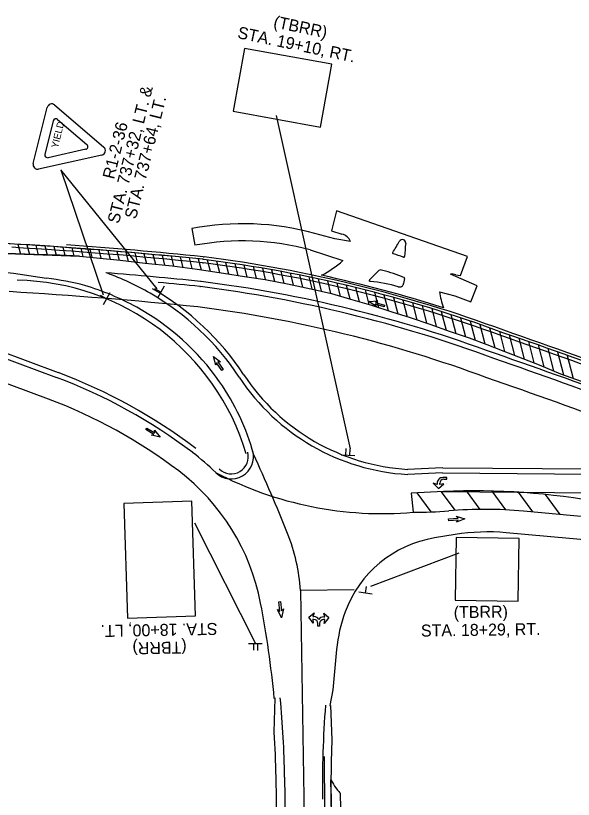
# Model space of a CAD drawing. Extents: x 134216 to 153308, y 327088 to 339865.
# Drawn here: x 145764.1 to 146090.3, y 332513 to 332971.5 of the extents above; entities that cross this region are included whole.
import ezdxf

# ---------------------------------------------------------------- set-up
doc = ezdxf.new("R2010")
doc.units = 0
for name, color, linetype in [('GE_P_Alignment_100_Stations', 7, 'Continuous'), ('GE_X_Alignment_500_Stations', 7, 'Continuous'), ('MT_P_Cells', 7, 'Continuous'), ('MT_P_Temp_Road', 7, 'Continuous'), ('PV_P_Saw_Cut_Line', 7, 'Continuous'), ('PV_P_Shoulder', 7, 'Continuous'), ('PV_X_Shoulder', 7, 'Continuous'), ('RD_X_Misc_Items', 7, 'Continuous'), ('RD_X_Wall', 7, 'Continuous'), ('RW_X_Esmt_SH', 7, 'Continuous'), ('SC_Scratch1', 7, 'Continuous'), ('SC_Shading2', 7, 'Continuous'), ('SH_Text', 7, 'Continuous')]:
    doc.layers.add(name, color=color, linetype=linetype)

msp = doc.modelspace()

# ---------------------------------------------------------------- linework, layer by layer
at = {"layer": 'GE_P_Alignment_100_Stations'}
msp.add_circle((145817.25, 332805.78), 0.05, dxfattribs=at)
at = {"layer": 'GE_X_Alignment_500_Stations'}
for p, q in [((146016.41, 332701.26), (146013.93, 332701.26)), ((146016.41, 332700.26), (146016.41, 332701.26)), ((146008.4, 332697.93), (146008.4, 332697.93)), ((146010.64, 332697.26), (146008.4, 332697.93)), ((146008.4, 332697.93), (146011.44, 332694.93)), ((146010.64, 332697.93), (146010.64, 332697.26)), ((146011.44, 332694.93), (146014.48, 332697.59)), ((146012.24, 332697.26), (146012.24, 332697.96)), ((146014.48, 332697.59), (146012.24, 332697.26)), ((146014.54, 332700.26), (146016.41, 332700.26)), ((146016.4, 332697.92), (146016.4, 332697.92)), ((145935.61, 332619.67), (145938.68, 332622.14)), ((145938.17, 332616.07), (145935.61, 332619.67)), ((145938.6, 332618.3), (145937.9, 332618.32)), ((145937.9, 332618.32), (145938.17, 332616.07)), ((145938.68, 332622.14), (145937.95, 332619.92)), ((145937.95, 332619.92), (145938.61, 332619.9)), ((145941.51, 332622.06), (145941.51, 332622.06)), ((145944.9, 332618.12), (145944.2, 332618.14)), ((145944.28, 332619.73), (145944.95, 332619.71)), ((145944.95, 332619.71), (145944.34, 332621.97)), ((145944.34, 332621.97), (145947.27, 332619.33)), ((145947.27, 332619.33), (145944.5, 332615.89)), ((145944.5, 332615.89), (145944.9, 332618.12)), ((145940.78, 332614.26), (145940.83, 332615.94)), ((145941.78, 332614.24), (145940.78, 332614.26)), ((145941.28, 332614.25), (145941.28, 332614.25)), ((145941.83, 332615.91), (145941.78, 332614.24))]:
    msp.add_line(p, q, dxfattribs=at)
for centre, radius, start, end in [((146013.93, 332697.98), 3.28, 89.962, 180.8705), ((146014.54, 332697.96), 2.3, 89.962, 179.962), ((145938.54, 332616), 2.3, 358.3199, 88.3199), ((145938.57, 332616.62), 3.28, 30.366, 89.2284), ((145944.13, 332616.46), 3.28, 87.4114, 146.2738), ((145944.13, 332615.84), 2.3, 88.3199, 178.3199)]:
    msp.add_arc(centre, radius, start, end, dxfattribs=at)
at = {"layer": 'MT_P_Cells'}
for p, q in [((145916.39, 332913.18), (145959.85, 332718.16)), ((145790.41, 332881.35), (145815.23, 332808.12)), ((145846.83, 332811.69), (145790.41, 332881.35)), ((145868.67, 332674.84), (145904.35, 332604.16)), ((146023.4, 332656.96), (145971.6, 332637.48))]:
    msp.add_line(p, q, dxfattribs=at)
for points in [[(145897.9, 332952.4), (145891.26, 332915.56), (145942.37, 332906.33), (145949.02, 332943.17)], [(145827.4, 332686.15), (145829.58, 332618.97), (145869.32, 332620.26), (145867.15, 332687.44)], [(146021.88, 332666.2), (146021.26, 332629.49), (146058.01, 332628.87), (146058.62, 332665.58)]]:
    msp.add_lwpolyline(points, close=True, dxfattribs=at)
at = {"layer": 'MT_P_Temp_Road'}
for centre, radius, start, end in [((144891.29, 332253.73), 1112.11, 21.9008, 24.49684), ((145978.67, 332890.41), 210.25, 242.3438, 274.9231), ((145823.07, 332628.32), 107.86, 3.6024, 21.9008)]:
    msp.add_arc(centre, radius, start, end, dxfattribs=at)
at = {"layer": 'PV_P_Saw_Cut_Line'}
msp.add_line((145930.72, 332635.1), (145933.14, 332478.03), dxfattribs=at)
at = {"layer": 'PV_P_Shoulder'}
for p, q in [((145706.6, 332793.37), (145788.95, 332762.64)), ((146013.75, 332707.03), (145993.3, 332706.07)), ((146013.92, 332707.03), (146148.95, 332705.91))]:
    msp.add_line(p, q, dxfattribs=at)
for points in [[(145873.67, 332830.45), (145874.03, 332830.41), (145874.38, 332830.37)], [(145871.9, 332813.04), (145872.04, 332813.02), (145872.18, 332813.01)], [(146043.74, 332770.97), (146043.77, 332770.96), (146043.81, 332770.94)]]:
    msp.add_lwpolyline(points, dxfattribs=at)
for centre, radius, start, end in [((145601.43, 330161.3), 2683, 84.17626, 85.88825), ((145775.17, 332046.03), 790.59, 69.68355, 82.79131), ((145762.43, 332674.18), 142.56, 16.7032, 88.9938), ((145601.43, 330161.3), 2665.5, 84.17626, 84.70319), ((145764.73, 332674.13), 158.9, 33.3868, 59.9841), ((145775.17, 332046.03), 773.09, 69.6718, 82.79131), ((144922.24, 329523.22), 3453.43, 69.46661, 70.94551), ((144922.24, 329523.22), 3435.93, 68.05864, 70.94818), ((145679.17, 332468.46), 314, 52.7018, 69.5355), ((146000.84, 332829.74), 123.88, 213.3868, 266.6535), ((145890.2, 332713.45), 10, 225.4558, 15.3801)]:
    msp.add_arc(centre, radius, start, end, dxfattribs=at)
at = {"layer": 'PV_X_Shoulder'}
for p, q in [((146007.09, 332681.15), (145998.89, 332692.32)), ((146021.29, 332682.09), (146013.28, 332692.99)), ((146035.76, 332682.66), (146027.84, 332693.45)), ((146050.87, 332682.35), (146042.79, 332693.36)), ((146066.67, 332681.12), (146058.17, 332692.69)), ((146082.63, 332679.66), (146074.02, 332691.38))]:
    msp.add_line(p, q, dxfattribs=at)
at = {"layer": 'RD_X_Misc_Items'}
msp.add_lwpolyline([(145874.19, 332828.88), (145873.86, 332828.92), (145873.52, 332828.96)], dxfattribs=at)
for centre, radius, start, end in [((145601.43, 330161.3), 2681.5, 84.17626, 88.26305), ((145775.17, 332046.03), 789.09, 69.68235, 82.79131), ((144922.24, 329523.22), 3451.93, 68.05864, 70.94578)]:
    msp.add_arc(centre, radius, start, end, dxfattribs=at)
at = {"layer": 'RD_X_Wall'}
for p, q in [((145867.11, 332846.98), (145868.98, 332837.16)), ((145988.52, 332839.47), (145988.52, 332839.47)), ((145992.27, 332838.29), (145992.27, 332838.29)), ((145765.38, 332837.78), (145766.87, 332832.02)), ((145770.63, 332837.45), (145772.07, 332831.85)), ((145775.88, 332837.12), (145777.28, 332831.68)), ((145781.13, 332836.77), (145782.49, 332831.51)), ((145786.39, 332836.41), (145787.7, 332831.34)), ((145791.65, 332836.04), (145792.91, 332831.17)), ((145795.11, 332835.79), (145809.32, 332834.72)), ((145796.91, 332835.66), (145798.11, 332830.99)), ((145802.17, 332835.27), (145803.36, 332830.69)), ((145807.44, 332834.87), (145808.66, 332830.13)), ((145812.71, 332834.46), (145813.97, 332829.58)), ((145817.98, 332834.04), (145819.28, 332829.03)), ((145823.26, 332833.6), (145824.58, 332828.48)), ((145936.38, 332834.5), (145955.48, 332828.25)), ((145775.06, 332831.84), (145758.49, 332832.29)), ((145758.49, 332832.29), (145801.44, 332830.89)), ((145789.98, 332831.33), (145775.06, 332831.84)), ((145801.44, 332830.89), (145789.98, 332831.33)), ((145828.54, 332833.16), (145829.91, 332827.85)), ((145833.82, 332832.71), (145835.24, 332827.21)), ((145839.1, 332832.24), (145840.56, 332826.58)), ((145844.39, 332831.77), (145845.86, 332826.05)), ((145849.68, 332831.28), (145851.16, 332825.52)), ((145854.97, 332830.78), (145856.47, 332824.97)), ((145860.26, 332830.27), (145861.82, 332824.24)), ((145865.56, 332829.76), (145867.17, 332823.51)), ((145870.86, 332829.23), (145872.53, 332822.78)), ((145984.96, 332832.17), (145984.96, 332832.17)), ((145876.18, 332828.62), (145877.88, 332822.02)), ((145881.53, 332827.92), (145883.24, 332821.27)), ((145886.88, 332827.17), (145888.62, 332820.46)), ((145892.25, 332826.38), (145894, 332819.59)), ((145897.63, 332825.56), (145899.38, 332818.75)), ((145903.01, 332824.69), (145904.75, 332817.96)), ((145908.41, 332823.79), (145910.12, 332817.17)), ((145913.82, 332822.84), (145915.56, 332816.11)), ((145919.24, 332821.85), (145920.99, 332815.06)), ((145924.67, 332820.83), (145926.44, 332813.95)), ((145930.11, 332819.76), (145931.9, 332812.8)), ((145976.79, 332822.68), (145977.28, 332822.83)), ((145935.56, 332818.65), (145937.36, 332811.64)), ((145941.02, 332817.49), (145942.86, 332810.34)), ((145946.49, 332816.29), (145948.36, 332809.05)), ((145951.97, 332815.05), (145953.93, 332807.47)), ((145971.17, 332816.19), (145970.99, 332816.72)), ((145971.12, 332816.95), (145972.89, 332818.65)), ((145971.43, 332816.09), (145971.43, 332816.09)), ((145991.57, 332817.73), (145991.05, 332814.83)), ((145957.47, 332813.77), (145959.51, 332805.87)), ((145962.98, 332812.44), (145965.1, 332804.19)), ((145968.49, 332811.07), (145970.7, 332802.51)), ((145987.85, 332812.88), (145987.85, 332812.88)), ((145974.02, 332809.65), (145976.32, 332800.74)), ((145979.56, 332808.19), (145981.95, 332798.94)), ((145985.12, 332806.67), (145987.57, 332797.16)), ((145990.68, 332805.12), (145993.19, 332795.39)), ((145996.26, 332803.51), (145998.84, 332793.51)), ((146001.85, 332801.86), (146004.5, 332791.58)), ((146007.46, 332800.15), (146010.18, 332789.6)), ((146013.07, 332798.4), (146015.86, 332787.6)), ((146018.7, 332796.6), (146021.53, 332785.62)), ((146024.34, 332794.74), (146027.2, 332783.67)), ((146030, 332792.84), (146032.89, 332781.64)), ((146035.67, 332790.88), (146038.59, 332779.57)), ((146041.35, 332788.87), (146044.33, 332777.3)), ((146047.05, 332786.8), (146050.09, 332775)), ((146052.73, 332784.79), (146055.83, 332772.77)), ((146058.4, 332782.82), (146061.57, 332770.54)), ((146064.08, 332780.83), (146067.29, 332768.4)), ((146069.76, 332778.84), (146073.04, 332766.12)), ((146075.44, 332776.83), (146078.83, 332763.68)), ((146081.12, 332774.81), (146084.59, 332761.37)), ((146086.81, 332772.77), (146090.28, 332759.32)), ((146180.3, 332657.15), (146051.05, 332668.99)), ((146021.19, 332667.91), (146009.19, 332665.93))]:
    msp.add_line(p, q, dxfattribs=at)
for points in [[(146021.59, 332819.88), (146024.38, 332819.42), (146028.48, 332830.7), (145951.74, 332857.37), (145948.88, 332845.71), (145954.97, 332843.71)], [(145960.05, 332839.45), (145950.75, 332840.94), (145939.01, 332844.15)], [(145801.44, 332830.89), (145825.3, 332828.4), (145839.76, 332826.66), (145855.7, 332825.07), (145870.17, 332823.11), (145885.71, 332820.92), (145897.94, 332818.96), (145910.02, 332817.19), (145923.04, 332814.66), (145936.76, 332811.78), (145948.79, 332808.95), (145959.93, 332805.74), (145972.23, 332802.05), (145984.15, 332798.23), (145994.82, 332794.88), (146006.3, 332790.97), (146018.25, 332786.76), (146029.34, 332782.93), (146039.67, 332779.17), (146049.71, 332775.15), (146060.77, 332770.84), (146070.4, 332767.22), (146082.85, 332761.99), (146094.86, 332757.67)], [(145874.19, 332828.88), (145873.86, 332828.92), (145873.52, 332828.96)], [(145874.19, 332828.88), (145873.86, 332828.92), (145873.52, 332828.96)], [(146011.95, 332809.92), (146021.1, 332807.53), (146030.45, 332803.99), (146033.99, 332813.35), (146018.49, 332820.28)], [(145783.18, 332747.18), (145687.4, 332782.92), (145667.75, 332786.03), (145668.14, 332788.51), (145525.19, 332815.61)], [(145951.84, 332600.64), (145949.61, 332577.01), (145947.82, 332567.87), (145948.32, 332567.84), (145949.1, 332547.88)], [(145915.4, 332552.32), (145915.87, 332572.09), (145915.37, 332572.04)], [(145953.88, 332516.58), (145954.57, 332488.92), (145954.21, 332488.74), (145953.53, 332488.36), (145952.28, 332487.53), (145951.22, 332486.67), (145949.97, 332485.42), (145949.17, 332484.44), (145948.57, 332483.58), (145947.89, 332482.39), (145947.34, 332481.22), (145946.8, 332479.71), (145946.45, 332478.23), (145946.38, 332477.88), (145946.26, 332476.96), (145946.2, 332476.17), (145946.19, 332475.64), (145946.19, 332475.23), (145945.19, 332475.21), (145944.75, 332537.97)], [(145948.6, 332513.06), (145949.29, 332468.75), (145917, 332487.31), (145916.4, 332525.96)]]:
    msp.add_lwpolyline(points, dxfattribs=at)
msp.add_lwpolyline([(145953.88, 332516.58), (145954.57, 332488.92), (145953.53, 332488.35), (145952.35, 332487.58), (145951.83, 332487.18), (145950.76, 332486.24), (145950.03, 332485.48), (145949.55, 332484.92), (145949.05, 332484.27), (145948.78, 332501.51), (145948.57, 332515.95), (145948.54, 332524.47), (145949.39, 332522.77), (145949.97, 332521.77), (145950.61, 332520.75), (145951.35, 332519.66), (145952.27, 332518.44), (145953.07, 332517.48), (145953.59, 332516.89)], close=True, dxfattribs=at)
for centre, radius, start, end in [((145896.92, 332689.78), 160, 74.7475, 100.7349), ((145953.18, 332836.42), 7.5, 23.755, 76.2338), ((145601.43, 330161.3), 2681.5, 85.71543, 88.34668), ((145601.43, 330161.3), 2681.5, 84.17626, 88.26305), ((145896.92, 332689.78), 150, 74.7475, 100.7349), ((145916.36, 332877.36), 81.5, 326.961, 332.2986), ((146092.96, 332825.45), 101.5, 172.7349, 177.0572), ((145601.43, 330161.3), 2681.5, 84.17626, 85.55379), ((145775.17, 332046.03), 789.09, 69.68235, 82.79131), ((145775.17, 332046.03), 789.09, 69.68235, 82.79131), ((145956.7, 332735.73), 100.5, 73.5962, 73.6668), ((145956.7, 332735.73), 100.5, 70.1746, 73.5962), ((145956.7, 332735.73), 100.5, 70.0894, 70.1746), ((145916.77, 332870.77), 57.5, 297.1577, 312.3114), ((145916.36, 332877.36), 81.5, 313.9184, 317.8609), ((145956.7, 332735.73), 89.5, 68.3118, 76.7047), ((146019.09, 332812.8), 7.5, 70.5678, 94.6129), ((145775.2, 332046.02), 791.59, 72.41153, 77.76082), ((145964.27, 332735.91), 80.5, 84.762, 84.8996), ((145964.27, 332735.91), 80.5, 72.9637, 84.762), ((145956.72, 332735.73), 89.49, 67.2861, 68.3223), ((145601.35, 330160.23), 2654.57, 84.17675, 86.5698), ((146068.6, 332819.82), 57.5, 189.9088, 199.5237), ((145775.17, 332046.03), 761.09, 69.65927, 82.79131), ((144922.24, 329523.22), 3451.93, 68.05864, 70.94578), ((144922.24, 329523.22), 3451.93, 68.05864, 70.94578), ((144922.24, 329523.22), 3423.93, 68.05864, 70.95098), ((145679.17, 332468.46), 297.5, 52.7018, 69.5355), ((145782.18, 332603.69), 127.5, 10.9191, 52.7018), ((146040.33, 332551.98), 117.5, 84.7661, 99.3725), ((146020.18, 332599.33), 67.5, 99.3725, 159.8265), ((145332.47, 332516.93), 585.5, 5.40086, 10.91911), ((146038.96, 332592.44), 87.5, 159.8265, 174.6185), ((145332.47, 332516.93), 584, 0.88582, 3.47384), ((146532.53, 332522.09), 584, 177.4691, 180.88582)]:
    msp.add_arc(centre, radius, start, end, dxfattribs=at)
for centre, major_axis, start_param, end_param in [((145990.29, 332838.54), (0, 2), 1.042406, 1.087639), ((145990.29, 332838.54), (0, 2), 4.63091, 7.325592), ((145990.29, 332838.54), (0, 2), 4.585677, 4.63091), ((145985.1, 332832.65), (0, -0.5), 4.13608, 5.998447), ((145991.09, 332830.69), (0, 0.5), 2.794125, 4.661064), ((145971.47, 332816.59), (0, 0.5), 0.766881, 1.317957), ((145971.47, 332816.59), (0, 0.5), 2.50159, 3.052935), ((145991.08, 332817.82), (0, 0.5), 4.534829, 5.886694), ((145988.59, 332815.27), (0, 2.5), 2.844378, 4.534829)]:
    msp.add_ellipse(centre, major_axis=major_axis, ratio=0.99928, start_param=start_param, end_param=end_param, dxfattribs=at)
at = {"layer": 'RW_X_Esmt_SH'}
for p, q in [((145774.34, 332884.98), (145782.55, 332917.88)), ((145786.05, 332909.98), (145781.15, 332890.32)), ((145779.27, 332904.75), (145779.28, 332904.7)), ((145805.11, 332893.34), (145783, 332888.42)), ((145814.5, 332889.99), (145777.5, 332881.75)), ((145774.47, 332885.41), (145774.45, 332885.41)), ((145849.05, 332809.76), (145845.54, 332811.68)), ((145850.97, 332813.27), (145847.13, 332806.25)), ((145817.25, 332805.78), (145813.74, 332807.7)), ((145819.17, 332809.29), (145815.33, 332802.27)), ((145849.05, 332809.76), (145849.05, 332809.76)), ((145817.25, 332805.79), (145817.25, 332805.79)), ((145962.43, 332714.02), (145954.44, 332714.45)), ((145957.24, 332714.3), (145957.45, 332718.29)), ((145958.43, 332714.23), (145958.43, 332714.23)), ((145959.63, 332714.17), (145959.85, 332718.16)), ((145968.71, 332633.63), (145969.3, 332637.59)), ((145972.67, 332633.05), (145964.76, 332634.21)), ((145900.35, 332604.19), (145908.35, 332604.13)), ((145903.15, 332604.17), (145903.12, 332600.17)), ((145904.35, 332604.16), (145904.35, 332604.16)), ((145905.55, 332604.15), (145905.52, 332600.15))]:
    msp.add_line(p, q, dxfattribs=at)
for points in [[(145786.85, 332919.26), (145815.65, 332894.6)], [(145788.58, 332910.78), (145805.79, 332896.05)]]:
    msp.add_lwpolyline(points, dxfattribs=at)
for centre, radius, start, end in [((145785.13, 332917.24), 2.66, 49.4289, 165.994), ((145787.56, 332909.6), 1.56, 49.4289, 165.994), ((145804.78, 332894.86), 1.56, 282.559, 49.4289), ((145813.92, 332892.58), 2.66, 282.559, 49.4289), ((145782.66, 332889.94), 1.56, 165.994, 282.559), ((145776.92, 332884.34), 2.66, 165.994, 282.559)]:
    msp.add_arc(centre, radius, start, end, dxfattribs=at)
at = {"layer": 'SC_Scratch1'}
msp.add_line((145962.06, 332635.58), (145930.7, 332635.1), dxfattribs=at)
at = {"layer": 'SC_Shading2'}
for p, q in [((145970.71, 332804.37), (145976, 332804.59)), ((145970.71, 332804.37), (145970.71, 332804.37)), ((145975, 332801.27), (145970.71, 332804.37)), ((145979.66, 332801.16), (145974.4, 332802.74)), ((145974.4, 332802.74), (145975, 332801.27)), ((145976, 332804.59), (145974.68, 332803.7)), ((145974.68, 332803.7), (145979.95, 332802.11)), ((145979.95, 332802.11), (145979.66, 332801.16)), ((145979.81, 332801.64), (145979.81, 332801.64)), ((145879.72, 332772.05), (145879.72, 332772.05)), ((145879.72, 332772.05), (145883.96, 332768.88)), ((145881.09, 332766.93), (145879.72, 332772.05)), ((145881.55, 332768.45), (145881.09, 332766.93)), ((145884.63, 332763.9), (145881.55, 332768.45)), ((145883.96, 332768.88), (145882.38, 332769.01)), ((145882.38, 332769.01), (145885.46, 332764.46)), ((145885.46, 332764.46), (145884.63, 332763.9)), ((145885.05, 332764.18), (145885.05, 332764.18)), ((145840.23, 332729.37), (145840.75, 332730.22)), ((145844.95, 332726.54), (145840.23, 332729.37)), ((145840.49, 332729.79), (145840.49, 332729.79)), ((145840.75, 332730.22), (145845.47, 332727.4)), ((145845.47, 332727.4), (145845.24, 332728.97)), ((145845.24, 332728.97), (145848.64, 332724.91)), ((145843.46, 332725.99), (145844.95, 332726.54)), ((145848.64, 332724.91), (145843.46, 332725.99)), ((145848.64, 332724.91), (145848.64, 332724.91)), ((146022.88, 332677.41), (146021.79, 332678.58)), ((146021.79, 332678.58), (146026.9, 332677.19)), ((146017.39, 332677.03), (146022.88, 332677.41)), ((146017.46, 332676.03), (146017.39, 332677.03)), ((146017.42, 332676.53), (146017.42, 332676.53)), ((146022.94, 332676.42), (146017.46, 332676.03)), ((146026.9, 332677.19), (146022.03, 332675.11)), ((146022.03, 332675.11), (146022.94, 332676.42)), ((146026.9, 332677.19), (146026.9, 332677.19)), ((145918, 332628.62), (145919, 332628.73)), ((145918.63, 332623.16), (145918, 332628.62)), ((145918.5, 332628.68), (145918.5, 332628.68)), ((145919, 332628.73), (145919.63, 332623.27)), ((145919.59, 332619.24), (145917.29, 332624.01)), ((145917.29, 332624.01), (145918.63, 332623.16)), ((145920.74, 332624.4), (145919.59, 332619.24)), ((145919.63, 332623.27), (145920.74, 332624.4)), ((145919.59, 332619.24), (145919.59, 332619.24))]:
    msp.add_line(p, q, dxfattribs=at)
at = {"layer": 'SH_Text'}
for p, q in [((145705.56, 332790.56), (145787.9, 332759.83)), ((146013.89, 332704.03), (145993.44, 332703.08)), ((146013.89, 332704.03), (146148.93, 332702.91)), ((146014.41, 332693.04), (145995.49, 332692.16)), ((145995.49, 332692.16), (145996.72, 332680.94)), ((146013.8, 332693.03), (146148.84, 332691.91)), ((146181.53, 332670.6), (146061.11, 332681.63)), ((145921.4, 332526.04), (145922.04, 332484.41))]:
    msp.add_line(p, q, dxfattribs=at)
for points in [[(145873.32, 332826.97), (145873.63, 332826.93), (145873.94, 332826.89)], [(145872.56, 332815.98), (145872.38, 332816), (145872.2, 332816.02)]]:
    msp.add_lwpolyline(points, dxfattribs=at)
for centre, radius, start, end in [((145601.43, 330161.3), 2679.5, 84.17626, 86.57023), ((146766.85, 339675.58), 6927.95, 261.310814, 261.828454), ((145775.17, 332046.03), 787.09, 69.68074, 82.79131), ((145601.43, 330161.3), 2668.5, 84.17626, 85.3717), ((145758.54, 332662.21), 169.32, 60.1891, 69.6587), ((145746.54, 332570.16), 250.36, 76.5971, 81.8285), ((145775.17, 332046.03), 776.09, 69.6718, 82.79131), ((145758.54, 332662.21), 158.32, 61.1616, 73.0971), ((145764.73, 332674.13), 155.9, 33.3868, 59.9841), ((145765.7, 332675.21), 143.49, 34.8989, 61.1616), ((144922.24, 329523.22), 3449.93, 68.05864, 70.94615), ((144922.24, 329523.22), 3438.93, 68.05864, 70.94818), ((145679.17, 332468.46), 311, 52.7018, 69.5355), ((145769.97, 332678.19), 138.28, 15.3801, 34.8989), ((146000.84, 332829.74), 126.88, 213.3868, 266.6535), ((145782.18, 332603.69), 141, 45.4558, 52.7018), ((145890.2, 332713.45), 13, 225.4558, 15.3801), ((146033.09, 332293.48), 400, 79.2379, 92.677), ((146038.3, 332432.67), 250, 84.7661, 94.7717), ((145996.71, 332930.94), 250, 270.0023, 274.7717), ((145332.47, 332516.93), 589, 0.88582, 5.40086), ((146532.53, 332522.09), 589, 175.52306, 180.88582)]:
    msp.add_arc(centre, radius, start, end, dxfattribs=at)

# ---------------------------------------------------------------- texts
at = {"layer": 'MT_P_Cells'}
for s, rotation, p in [('(TBRR)', 348.1374, (145914.51, 332964.78)), ('STA. 19+10, RT.', 348.1374, (145893.44, 332958.47)), ('STA. 737+32, LT. &', 75.994, (145824.44, 332849.46)), ('STA. 737+64, LT.', 75.994, (145834.45, 332852.15)), ('R1-2-36', 75.994, (145821.59, 332875.48)), ('(TBRR)', 0.8333, (146020.39, 332618.97)), ('STA. 18+00, LT.', 181.0833, (145882.08, 332616.23)), ('STA. 18+29, RT.', 0.8333, (146001.22, 332608.19)), ('(TBRR)', 181.0833, (145864.04, 332605.38))]:
    msp.add_text(s, height=7, rotation=rotation, dxfattribs=at).set_placement(p)
at = {"layer": 'RW_X_Esmt_SH'}
msp.add_text('YIELD', height=4.09, rotation=75.994, dxfattribs=at).set_placement((145788.75, 332893.71))

doc.saveas('drawing.dxf')
